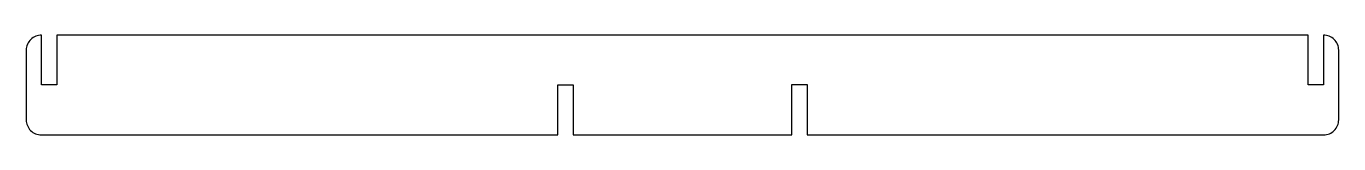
# Model space of a CAD drawing. Header units: millimetres. Extents: x -131 to 131, y -39 to -19.
import ezdxf

# ---------------------------------------------------------------- set-up
doc = ezdxf.new("R2010")
doc.units = ezdxf.units.MM
doc.layers.get('0').update_dxf_attribs({"linetype": 'CONTINUOUS'})

msp = doc.modelspace()

# ---------------------------------------------------------------- linework, layer by layer
msp.add_lwpolyline([(-24.94, -38.9), (-24.94, -28.9), (-21.88, -28.9), (-21.88, -38.9), (21.88, -38.9), (21.88, -28.79), (24.94, -28.79), (24.94, -38.9), (128.17, -38.9, 0.414214), (131.17, -35.9), (131.17, -21.9, 0.420084), (128.11, -18.9), (128.11, -28.84), (125.06, -28.84), (125.06, -18.9), (-125.06, -18.9), (-125.06, -28.84), (-128.12, -28.84), (-128.12, -18.9, 0.420084), (-131.18, -21.9), (-131.18, -35.9, 0.414214), (-128.17, -38.9)], format="xyb", close=True)

doc.saveas('drawing.dxf')
